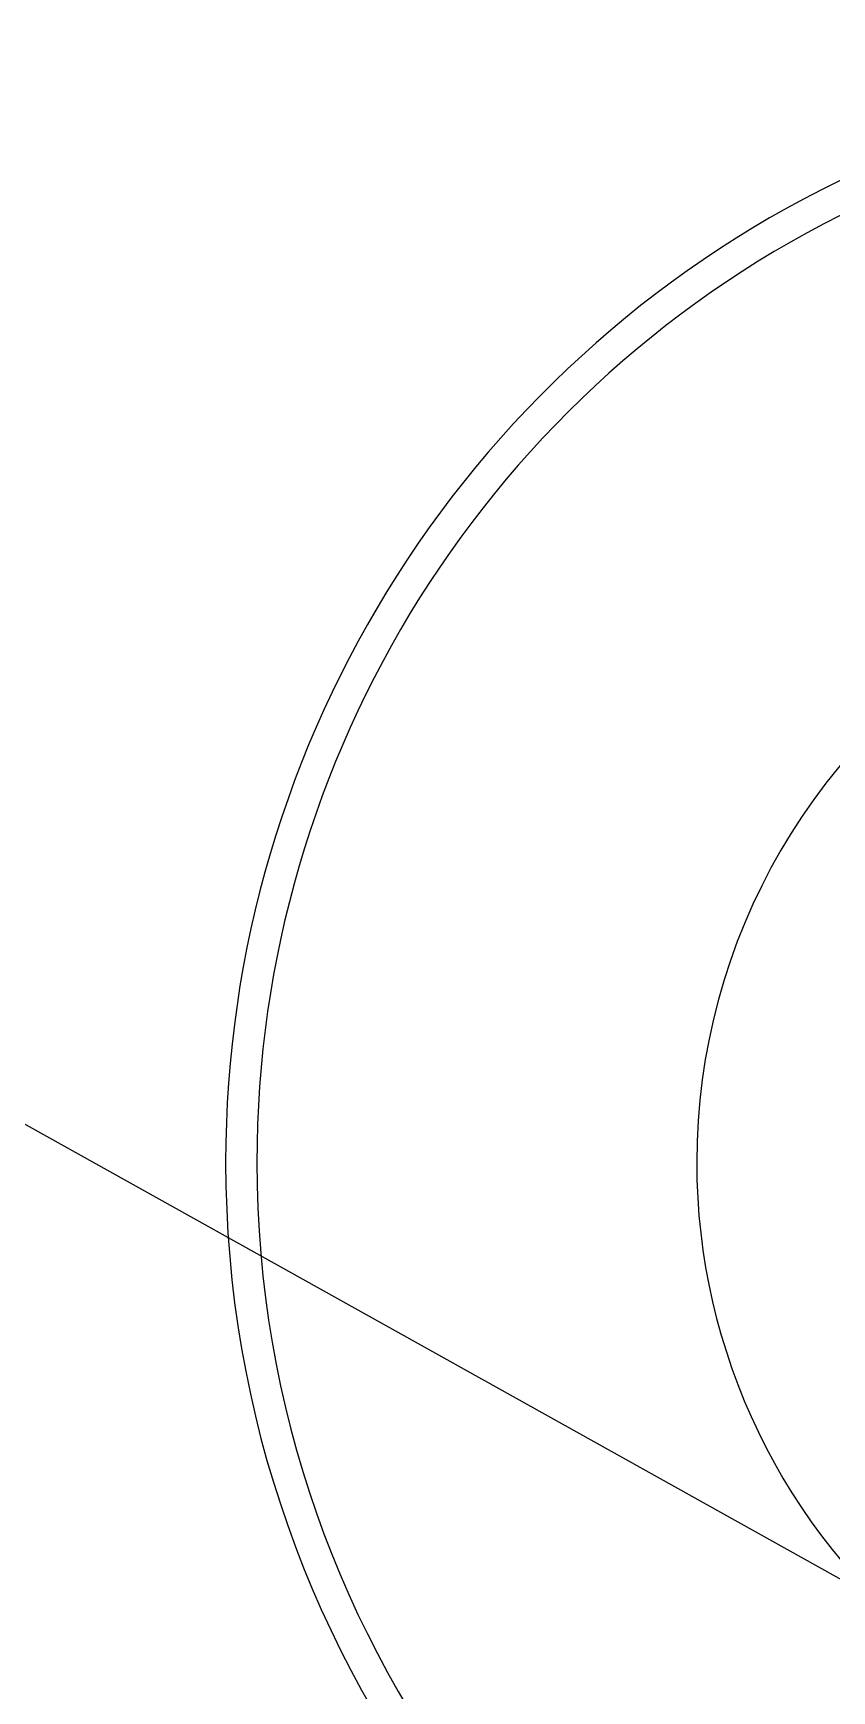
# Model space of a CAD drawing. Header units: centimetres. Extents: x -1797 to 2001, y -8788 to 1856.
# Drawn here: x -889.122 to -886.745, y -5478.029 to -5473.094 of the extents above; entities that cross this region are included whole.
import ezdxf

# ---------------------------------------------------------------- set-up
doc = ezdxf.new("R2010")
doc.units = ezdxf.units.CM
doc.header["$LTSCALE"] = 100
doc.header["$MEASUREMENT"] = 0
doc.linetypes.add('HIDDEN', pattern=[0.375, 0.25, -0.125])
doc.layers.add('HIDDEN -03', color=8, linetype='HIDDEN')
doc.layers.add('ID_Furniture-Fixed_01', color=141, linetype='Continuous')
doc.styles.add('ISO', font='isocp2.shx', dxfattribs={"width": 0.8})
doc.dimstyles.new('DIM DET', dxfattribs={"dimtxt": 0.05, "dimasz": 0.025, "dimexe": 0.025, "dimexo": 0.025, "dimgap": 0.025, "dimtad": 1, "dimzin": 0, "dimdsep": 46, "dimtxsty": 'ISO', "dimblk": 'ARCHTICK', "dimcen": 0.1, "dimdle": 0.025, "dimclrd": 15, "dimclre": 15, "dimclrt": 2, "dimadec": 0, "dimazin": 0, "dimtfac": 1, "dimtmove": 2, "dimatfit": 0, "dimldrblk": 'ARCHTICK', "dimfxl": 0.17, "dimtzin": 1, "dimarcsym": 0})

# ---------------------------------------------------------------- blocks, each defined once
blk = doc.blocks.new('_ARCHTICK')
at = {"color": 0, "linetype": 'ByBlock', "const_width": 0.15}
blk.add_lwpolyline([(-0.5, -0.5), (0.5, 0.5)], dxfattribs=at)

msp = doc.modelspace()

# ---------------------------------------------------------------- linework, layer by layer
at = {"layer": 'ID_Furniture-Fixed_01'}
for radius, start, end in [(3.25, 114.9313, 180), (3.157, 115.6889, 180), (1.848, 119.6452, 180), (3.25, 180, 256.6576), (3.157, 180, 256.257), (1.848, 180, 231.528)]:
    msp.add_arc((-885.2989, -5476.4557), radius, start, end, dxfattribs=at)

# ---------------------------------------------------------------- leaders
at = {"layer": 'HIDDEN -03'}
for points in [[(-819.4843, -5481.3156, 0.0001), (-1004.8404, -5367.876, 0.0001), (-1098.6006, -5367.876, 0.0001)], [(-851.7163, -5473.3574, 0.0001), (-1011.1804, -5387.7152, 0.0001), (-1098.6006, -5387.7152, 0.0001)], [(-886.2139, -5477.9786, 0.0001), (-1011.1804, -5408.294, 0.0001), (-1098.6006, -5408.294, 0.0001)]]:
    msp.add_leader(points, dimstyle='DIM DET', override={"dimasz": 0.04, "dimtad": 0, "dimclrd": 251, "dimldrblk": 'Dot', "dimfxl": 0.1}, dxfattribs=at)

doc.saveas('drawing.dxf')
